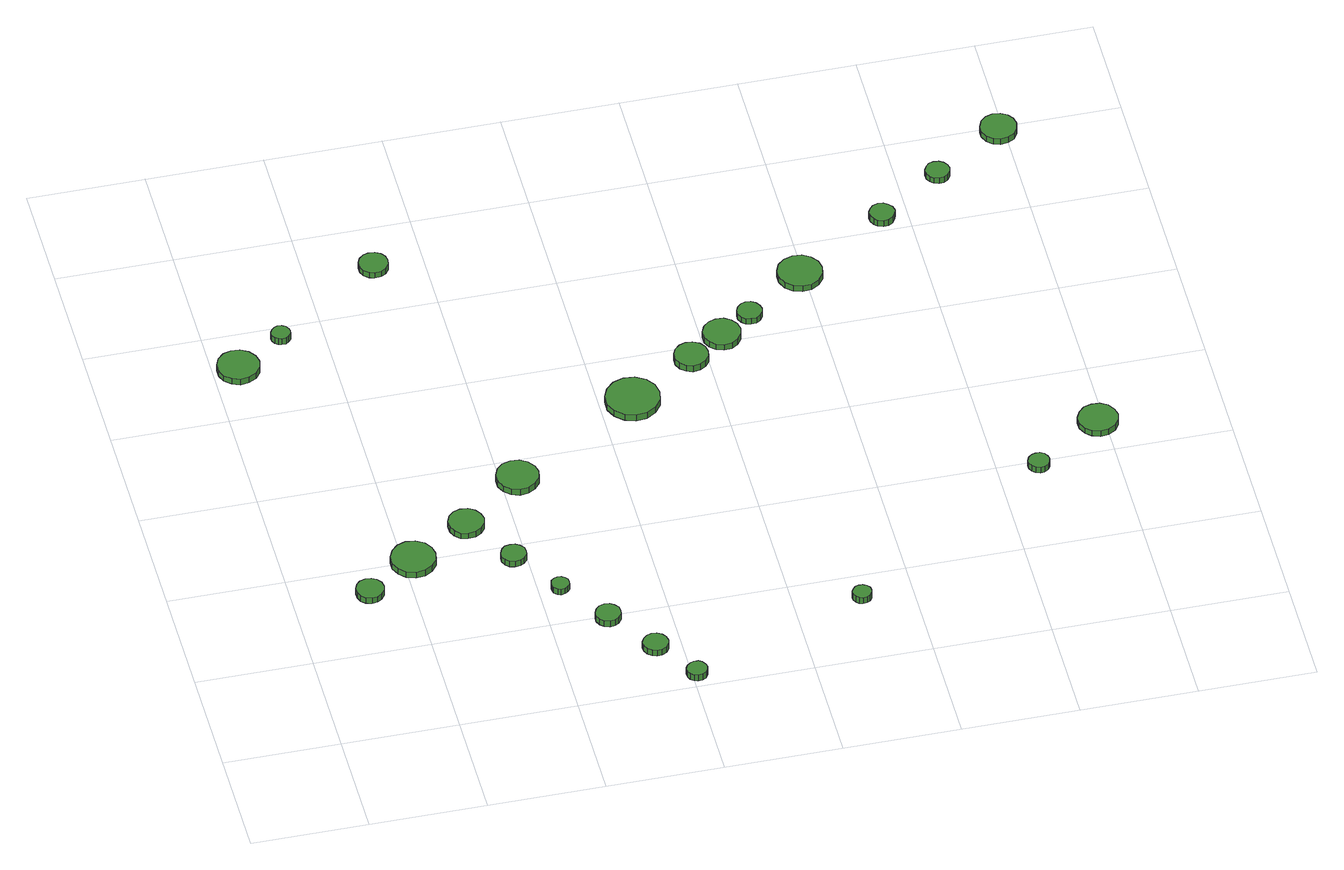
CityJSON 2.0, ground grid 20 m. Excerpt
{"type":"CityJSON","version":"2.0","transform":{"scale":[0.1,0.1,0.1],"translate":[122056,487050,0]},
"CityObjects":{
"tree1":{"type":"SolitaryVegetationObject","attributes":{"function":"something"},"geometry":[{"type":"MultiSurface","lod":"1","boundaries":[[[0,1,2,3,4,5,6,7,8,9,10,11,12,13,14]],[[15,16,17,18,19,20,21,22,23,24,25,26,27,28,29]],[[0,29,28,1]],[[1,28,27,2]],[[2,27,26,3]],[[3,26,25,4]],[[4,25,24,5]],[[5,24,23,6]],[[6,23,22,7]],[[7,22,21,8]],[[8,21,20,9]],[[9,20,19,10]],[[10,19,18,11]],[[11,18,17,12]],[[12,17,16,13]],[[13,16,15,14]],[[14,15,29,0]]]}]},
"tree2":{"type":"SolitaryVegetationObject","attributes":{"function":"something"},"geometry":[{"type":"MultiSurface","lod":"1","boundaries":[[[30,31,32,33,34,35,36,37,38,39,40,41,42,43,44]],[[45,46,47,48,49,50,51,52,53,54,55,56,57,58,59]],[[30,59,58,31]],[[31,58,57,32]],[[32,57,56,33]],[[33,56,55,34]],[[34,55,54,35]],[[35,54,53,36]],[[36,53,52,37]],[[37,52,51,38]],[[38,51,50,39]],[[39,50,49,40]],[[40,49,48,41]],[[41,48,47,42]],[[42,47,46,43]],[[43,46,45,44]],[[44,45,59,30]]]}]},
"tree3":{"type":"SolitaryVegetationObject","attributes":{"function":"something"},"geometry":[{"type":"MultiSurface","lod":"1","boundaries":[[[60,61,62,63,64,65,66,67,68,69,70,71,72,73,74]],[[75,76,77,78,79,80,81,82,83,84,85,86,87,88,89]],[[60,89,88,61]],[[61,88,87,62]],[[62,87,86,63]],[[63,86,85,64]],[[64,85,84,65]],[[65,84,83,66]],[[66,83,82,67]],[[67,82,81,68]],[[68,81,80,69]],[[69,80,79,70]],[[70,79,78,71]],[[71,78,77,72]],[[72,77,76,73]],[[73,76,75,74]],[[74,75,89,60]]]}]},
"tree4":{"type":"SolitaryVegetationObject","attributes":{"function":"something"},"geometry":[{"type":"MultiSurface","lod":"1","boundaries":[[[90,91,92,93,94,95,96,97,98,99,100,101,102,103,104]],[[105,106,107,108,109,110,111,112,113,114,115,116,117,118,119]],[[90,119,118,91]],[[91,118,117,92]],[[92,117,116,93]],[[93,116,115,94]],[[94,115,114,95]],[[95,114,113,96]],[[96,113,112,97]],[[97,112,111,98]],[[98,111,110,99]],[[99,110,109,100]],[[100,109,108,101]],[[101,108,107,102]],[[102,107,106,103]],[[103,106,105,104]],[[104,105,119,90]]]}]},
"tree5":{"type":"SolitaryVegetationObject","attributes":{"function":"something"},"geometry":[{"type":"MultiSurface","lod":"1","boundaries":[[[120,121,122,123,124,125,126,127,128,129,130,131,132,133,134]],[[135,136,137,138,139,140,141,142,143,144,145,146,147,148,149]],[[120,149,148,121]],[[121,148,147,122]],[[122,147,146,123]],[[123,146,145,124]],[[124,145,144,125]],[[125,144,143,126]],[[126,143,142,127]],[[127,142,141,128]],[[128,141,140,129]],[[129,140,139,130]],[[130,139,138,131]],[[131,138,137,132]],[[132,137,136,133]],[[133,136,135,134]],[[134,135,149,120]]]}]},
"tree6":{"type":"SolitaryVegetationObject","attributes":{"function":"something"},"geometry":[{"type":"MultiSurface","lod":"1","boundaries":[[[150,151,152,153,154,155,156,157,158,159,160,161,162,163,164]],[[165,166,167,168,169,170,171,172,173,174,175,176,177,178,179]],[[150,179,178,151]],[[151,178,177,152]],[[152,177,176,153]],[[153,176,175,154]],[[154,175,174,155]],[[155,174,173,156]],[[156,173,172,157]],[[157,172,171,158]],[[158,171,170,159]],[[159,170,169,160]],[[160,169,168,161]],[[161,168,167,162]],[[162,167,166,163]],[[163,166,165,164]],[[164,165,179,150]]]}]},
"tree7":{"type":"SolitaryVegetationObject","attributes":{"function":"something"},"geometry":[{"type":"MultiSurface","lod":"1","boundaries":[[[180,181,182,183,184,185,186,187,188,189,190,191,192,193,194]],[[195,196,197,198,199,200,201,202,203,204,205,206,207,208,209]],[[180,209,208,181]],[[181,208,207,182]],[[182,207,206,183]],[[183,206,205,184]],[[184,205,204,185]],[[185,204,203,186]],[[186,203,202,187]],[[187,202,201,188]],[[188,201,200,189]],[[189,200,199,190]],[[190,199,198,191]],[[191,198,197,192]],[[192,197,196,193]],[[193,196,195,194]],[[194,195,209,180]]]}]},
"tree8":{"type":"SolitaryVegetationObject","attributes":{"function":"something"},"geometry":[{"type":"MultiSurface","lod":"1","boundaries":[[[210,211,212,213,214,215,216,217,218,219,220,221,222,223,224]],[[225,226,227,228,229,230,231,232,233,234,235,236,237,238,239]],[[210,239,238,211]],[[211,238,237,212]],[[212,237,236,213]],[[213,236,235,214]],[[214,235,234,215]],[[215,234,233,216]],[[216,233,232,217]],[[217,232,231,218]],[[218,231,230,219]],[[219,230,229,220]],[[220,229,228,221]],[[221,228,227,222]],[[222,227,226,223]],[[223,226,225,224]],[[224,225,239,210]]]}]},
"tree9":{"type":"SolitaryVegetationObject","attributes":{"function":"something"},"geometry":[{"type":"MultiSurface","lod":"1","boundaries":[[[240,241,242,243,244,245,246,247,248,249,250,251,252,253,254]],[[255,256,257,258,259,260,261,262,263,264,265,266,267,268,269]],[[240,269,268,241]],[[241,268,267,242]],[[242,267,266,243]],[[243,266,265,244]],[[244,265,264,245]],[[245,264,263,246]],[[246,263,262,247]],[[247,262,261,248]],[[248,261,260,249]],[[249,260,259,250]],[[250,259,258,251]],[[251,258,257,252]],[[252,257,256,253]],[[253,256,255,254]],[[254,255,269,240]]]}]},
"tree10":{"type":"SolitaryVegetationObject","attributes":{"function":"something"},"geometry":[{"type":"MultiSurface","lod":"1","boundaries":[[[270,271,272,273,274,275,276,277,278,279,280,281,282,283,284]],[[285,286,287,288,289,290,291,292,293,294,295,296,297,298,299]],[[270,299,298,271]],[[271,298,297,272]],[[272,297,296,273]],[[273,296,295,274]],[[274,295,294,275]],[[275,294,293,276]],[[276,293,292,277]],[[277,292,291,278]],[[278,291,290,279]],[[279,290,289,280]],[[280,289,288,281]],[[281,288,287,282]],[[282,287,286,283]],[[283,286,285,284]],[[284,285,299,270]]]}]},
"tree11":{"type":"SolitaryVegetationObject","attributes":{"function":"something"},"geometry":[{"type":"MultiSurface","lod":"1","boundaries":[[[300,301,302,303,304,305,306,307,308,309,310,311,312,313,314]],[[315,316,317,318,319,320,321,322,323,324,325,326,327,328,329]],[[300,329,328,301]],[[301,328,327,302]],[[302,327,326,303]],[[303,326,325,304]],[[304,325,324,305]],[[305,324,323,306]],[[306,323,322,307]],[[307,322,321,308]],[[308,321,320,309]],[[309,320,319,310]],[[310,319,318,311]],[[311,318,317,312]],[[312,317,316,313]],[[313,316,315,314]],[[314,315,329,300]]]}]},
"tree12":{"type":"SolitaryVegetationObject","attributes":{"function":"something"},"geometry":[{"type":"MultiSurface","lod":"1","boundaries":[[[330,331,332,333,334,335,336,337,338,339,340,341,342,343,344]],[[345,346,347,348,349,350,351,352,353,354,355,356,357,358,359]],[[330,359,358,331]],[[331,358,357,332]],[[332,357,356,333]],[[333,356,355,334]],[[334,355,354,335]],[[335,354,353,336]],[[336,353,352,337]],[[337,352,351,338]],[[338,351,350,339]],[[339,350,349,340]],[[340,349,348,341]],[[341,348,347,342]],[[342,347,346,343]],[[343,346,345,344]],[[344,345,359,330]]]}]},
"tree13":{"type":"SolitaryVegetationObject","attributes":{"function":"something"},"geometry":[{"type":"MultiSurface","lod":"1","boundaries":[[[360,361,362,363,364,365,366,367,368,369,370,371,372,373,374]],[[375,376,377,378,379,380,381,382,383,384,385,386,387,388,389]],[[360,389,388,361]],[[361,388,387,362]],[[362,387,386,363]],[[363,386,385,364]],[[364,385,384,365]],[[365,384,383,366]],[[366,383,382,367]],[[367,382,381,368]],[[368,381,380,369]],[[369,380,379,370]],[[370,379,378,371]],[[371,378,377,372]],[[372,377,376,373]],[[373,376,375,374]],[[374,375,389,360]]]}]},
"tree14":{"type":"SolitaryVegetationObject","attributes":{"function":"something"},"geometry":[{"type":"MultiSurface","lod":"1","boundaries":[[[390,391,392,393,394,395,396,397,398,399,400,401,402,403,404]],[[405,406,407,408,409,410,411,412,413,414,415,416,417,418,419]],[[390,419,418,391]],[[391,418,417,392]],[[392,417,416,393]],[[393,416,415,394]],[[394,415,414,395]],[[395,414,413,396]],[[396,413,412,397]],[[397,412,411,398]],[[398,411,410,399]],[[399,410,409,400]],[[400,409,408,401]],[[401,408,407,402]],[[402,407,406,403]],[[403,406,405,404]],[[404,405,419,390]]]}]},
"tree15":{"type":"SolitaryVegetationObject","attributes":{"function":"something"},"geometry":[{"type":"MultiSurface","lod":"1","boundaries":[[[420,421,422,423,424,425,426,427,428,429,430,431,432,433,434]],[[435,436,437,438,439,440,441,442,443,444,445,446,447,448,449]],[[420,449,448,421]],[[421,448,447,422]],[[422,447,446,423]],[[423,446,445,424]],[[424,445,444,425]],[[425,444,443,426]],[[426,443,442,427]],[[427,442,441,428]],[[428,441,440,429]],[[429,440,439,430]],[[430,439,438,431]],[[431,438,437,432]],[[432,437,436,433]],[[433,436,435,434]],[[434,435,449,420]]]}]},
"tree16":{"type":"SolitaryVegetationObject","attributes":{"function":"something"},"geometry":[{"type":"MultiSurface","lod":"1","boundaries":[[[450,451,452,453,454,455,456,457,458,459,460,461,462,463,464]],[[465,466,467,468,469,470,471,472,473,474,475,476,477,478,479]],[[450,479,478,451]],[[451,478,477,452]],[[452,477,476,453]],[[453,476,475,454]],[[454,475,474,455]],[[455,474,473,456]],[[456,473,472,457]],[[457,472,471,458]],[[458,471,470,459]],[[459,470,469,460]],[[460,469,468,461]],[[461,468,467,462]],[[462,467,466,463]],[[463,466,465,464]],[[464,465,479,450]]]}]},
"tree17":{"type":"SolitaryVegetationObject","attributes":{"function":"something"},"geometry":[{"type":"MultiSurface","lod":"1","boundaries":[[[480,481,482,483,484,485,486,487,488,489,490,491,492,493,494]],[[495,496,497,498,499,500,501,502,503,504,505,506,507,508,509]],[[480,509,508,481]],[[481,508,507,482]],[[482,507,506,483]],[[483,506,505,484]],[[484,505,504,485]],[[485,504,503,486]],[[486,503,502,487]],[[487,502,501,488]],[[488,501,500,489]],[[489,500,499,490]],[[490,499,498,491]],[[491,498,497,492]],[[492,497,496,493]],[[493,496,495,494]],[[494,495,509,480]]]}]},
"tree18":{"type":"SolitaryVegetationObject","attributes":{"function":"something"},"geometry":[{"type":"MultiSurface","lod":"1","boundaries":[[[510,511,512,513,514,515,516,517,518,519,520,521,522,523,524]],[[525,526,527,528,529,530,531,532,533,534,535,536,537,538,539]],[[510,539,538,511]],[[511,538,537,512]],[[512,537,536,513]],[[513,536,535,514]],[[514,535,534,515]],[[515,534,533,516]],[[516,533,532,517]],[[517,532,531,518]],[[518,531,530,519]],[[519,530,529,520]],[[520,529,528,521]],[[521,528,527,522]],[[522,527,526,523]],[[523,526,525,524]],[[524,525,539,510]]]}]},
"tree19":{"type":"SolitaryVegetationObject","attributes":{"function":"something"},"geometry":[{"type":"MultiSurface","lod":"1","boundaries":[[[540,541,542,543,544,545,546,547,548,549,550,551,552,553,554]],[[555,556,557,558,559,560,561,562,563,564,565,566,567,568,569]],[[540,569,568,541]],[[541,568,567,542]],[[542,567,566,543]],[[543,566,565,544]],[[544,565,564,545]],[[545,564,563,546]],[[546,563,562,547]],[[547,562,561,548]],[[548,561,560,549]],[[549,560,559,550]],[[550,559,558,551]],[[551,558,557,552]],[[552,557,556,553]],[[553,556,555,554]],[[554,555,569,540]]]}]},
"tree20":{"type":"SolitaryVegetationObject","attributes":{"function":"something"},"geometry":[{"type":"MultiSurface","lod":"1","boundaries":[[[570,571,572,573,574,575,576,577,578,579,580,581,582,583,584]],[[585,586,587,588,589,590,591,592,593,594,595,596,597,598,599]],[[570,599,598,571]],[[571,598,597,572]],[[572,597,596,573]],[[573,596,595,574]],[[574,595,594,575]],[[575,594,593,576]],[[576,593,592,577]],[[577,592,591,578]],[[578,591,590,579]],[[579,590,589,580]],[[580,589,588,581]],[[581,588,587,582]],[[582,587,586,583]],[[583,586,585,584]],[[584,585,599,570]]]}]},
"tree21":{"type":"SolitaryVegetationObject","attributes":{"function":"something"},"geometry":[{"type":"MultiSurface","lod":"1","boundaries":[[[600,601,602,603,604,605,606,607,608,609,610,611,612,613,614]],[[615,616,617,618,619,620,621,622,623,624,625,626,627,628,629]],[[600,629,628,601]],[[601,628,627,602]],[[602,627,626,603]],[[603,626,625,604]],[[604,625,624,605]],[[605,624,623,606]],[[606,623,622,607]],[[607,622,621,608]],[[608,621,620,609]],[[609,620,619,610]],[[610,619,618,611]],[[611,618,617,612]],[[612,617,616,613]],[[613,616,615,614]],[[614,615,629,600]]]}]},
"tree22":{"type":"SolitaryVegetationObject","attributes":{"function":"something"},"geometry":[{"type":"MultiSurface","lod":"1","boundaries":[[[630,631,632,633,634,635,636,637,638,639,640,641,642,643,644]],[[645,646,647,648,649,650,651,652,653,654,655,656,657,658,659]],[[630,659,658,631]],[[631,658,657,632]],[[632,657,656,633]],[[633,656,655,634]],[[634,655,654,635]],[[635,654,653,636]],[[636,653,652,637]],[[637,652,651,638]],[[638,651,650,639]],[[639,650,649,640]],[[640,649,648,641]],[[641,648,647,642]],[[642,647,646,643]],[[643,646,645,644]],[[644,645,659,630]]]}]},
"tree23":{"type":"SolitaryVegetationObject","attributes":{"function":"something"},"geometry":[{"type":"MultiSurface","lod":"1","boundaries":[[[660,661,662,663,664,665,666,667,668,669,670,671,672,673,674]],[[675,676,677,678,679,680,681,682,683,684,685,686,687,688,689]],[[660,689,688,661]],[[661,688,687,662]],[[662,687,686,663]],[[663,686,685,664]],[[664,685,684,665]],[[665,684,683,666]],[[666,683,682,667]],[[667,682,681,668]],[[668,681,680,669]],[[669,680,679,670]],[[670,679,678,671]],[[671,678,677,672]],[[672,677,676,673]],[[673,676,675,674]],[[674,675,689,660]]]}]}
},
"vertices":[
[153,341,14],[151,351,14],[145,359,14],[137,364,14],[127,365,14],[117,362,14],[110,355,14],[106,346,14],[106,336,14],[110,326,14],[117,320,14],[127,317,14],[137,318,14],[145,323,14],[151,331,14],[151,331,2],[145,323,2],[137,318,2],[127,317,2],[117,320,2],[110,326,2],[106,336,2],[106,346,2],[110,355,2],[117,362,2],[127,365,2],[137,364,2],[145,359,2],[151,351,2],[153,341,2],
[77,910,20],[74,924,20],[65,936,20],[52,944,20],[37,945,20],[23,941,20],[12,931,20],[6,917,20],[6,902,20],[12,889,20],[23,879,20],[37,874,20],[52,876,20],[65,883,20],[74,895,20],[74,895,8],[65,883,8],[52,876,8],[37,874,8],[23,879,8],[12,889,8],[6,902,8],[6,917,8],[12,931,8],[23,941,8],[37,945,8],[52,944,8],[65,936,8],[74,924,8],[77,910,8],
[253,397,16],[250,412,16],[241,425,16],[227,433,16],[211,435,16],[196,430,16],[185,419,16],[178,405,16],[178,389,16],[185,375,16],[196,364,16],[211,359,16],[227,361,16],[241,369,16],[250,381,16],[250,381,3],[241,369,3],[227,361,3],[211,359,3],[196,364,3],[185,375,3],[178,389,3],[178,405,3],[185,419,3],[196,430,3],[211,435,3],[227,433,3],[241,425,3],[250,412,3],[253,397,3],
[144,974,16],[143,980,16],[139,986,16],[133,989,16],[126,990,16],[120,988,16],[115,983,16],[112,977,16],[112,970,16],[115,964,16],[120,960,16],[126,958,16],[133,958,16],[139,962,16],[143,967,16],[143,967,3],[139,962,3],[133,958,3],[126,958,3],[120,960,3],[115,964,3],[112,970,3],[112,977,3],[115,983,3],[120,988,3],[126,990,3],[133,989,3],[139,986,3],[143,980,3],[144,974,3],
[350,461,16],[347,473,16],[340,483,16],[329,490,16],[316,491,16],[304,487,16],[295,479,16],[290,467,16],[290,454,16],[295,443,16],[304,434,16],[316,431,16],[329,432,16],[340,438,16],[347,448,16],[347,448,4],[340,438,4],[329,432,4],[316,431,4],[304,434,4],[295,443,4],[290,454,4],[290,467,4],[295,479,4],[304,487,4],[316,491,4],[329,490,4],[340,483,4],[347,473,4],[350,461,4],
[399,368,16],[398,377,16],[392,384,16],[385,388,16],[376,389,16],[367,387,16],[361,381,16],[357,372,16],[357,363,16],[361,355,16],[367,349,16],[376,347,16],[385,348,16],[392,352,16],[398,359,16],[398,359,4],[392,352,4],[385,348,4],[376,347,4],[367,349,4],[361,355,4],[357,363,4],[357,372,4],[361,381,4],[367,387,4],[376,389,4],[385,388,4],[392,384,4],[398,377,4],[399,368,4],
[451,280,16],[450,286,16],[446,291,16],[441,294,16],[434,295,16],[428,293,16],[423,289,16],[421,283,16],[421,276,16],[423,271,16],[428,266,16],[434,264,16],[441,265,16],[446,268,16],[450,273,16],[450,273,4],[446,268,4],[441,265,4],[434,264,4],[428,266,4],[423,271,4],[421,276,4],[421,283,4],[423,289,4],[428,293,4],[434,295,4],[441,294,4],[446,291,4],[450,286,4],[451,280,4],
[517,191,17],[516,200,17],[510,207,17],[503,212,17],[494,213,17],[485,210,17],[479,204,17],[475,196,17],[475,187,17],[479,179,17],[485,173,17],[494,170,17],[503,171,17],[510,175,17],[516,183,17],[516,183,4],[510,175,4],[503,171,4],[494,170,4],[485,173,4],[479,179,4],[475,187,4],[475,196,4],[479,204,4],[485,210,4],[494,213,4],[503,212,4],[510,207,4],[516,200,4],[517,191,4],
[577,104,17],[575,113,17],[570,120,17],[562,125,17],[553,126,17],[545,123,17],[538,117,17],[534,109,17],[534,100,17],[538,92,17],[545,86,17],[553,83,17],[562,84,17],[570,88,17],[575,95,17],[575,95,5],[570,88,5],[562,84,5],[553,83,5],[545,86,5],[538,92,5],[534,100,5],[534,109,5],[538,117,5],[545,123,5],[553,126,5],[562,125,5],[570,120,5],[575,113,5],[577,104,5],
[462,545,21],[459,559,21],[450,571,21],[437,579,21],[422,580,21],[408,576,21],[397,566,21],[391,552,21],[391,537,21],[397,524,21],[408,514,21],[422,509,21],[437,511,21],[450,518,21],[459,530,21],[459,530,8],[450,518,8],[437,511,8],[422,509,8],[408,514,8],[397,524,8],[391,537,8],[391,552,8],[397,566,8],[408,576,8],[422,580,8],[437,579,8],[450,571,8],[459,559,8],[462,545,8],
[625,27,17],[623,34,17],[619,40,17],[613,44,17],[605,44,17],[599,42,17],[593,37,17],[590,31,17],[590,23,17],[593,17,17],[599,12,17],[605,10,17],[613,11,17],[619,14,17],[623,20,17],[623,20,4],[619,14,4],[613,11,4],[605,10,4],[599,12,4],[593,17,4],[590,23,4],[590,31,4],[593,37,4],[599,42,4],[605,44,4],[613,44,4],[619,40,4],[623,34,4],[625,27,4],
[339,1102,17],[337,1112,17],[331,1120,17],[322,1125,17],[311,1126,17],[302,1123,17],[294,1116,17],[290,1107,17],[290,1096,17],[294,1087,17],[302,1080,17],[311,1077,17],[322,1078,17],[331,1083,17],[337,1091,17],[337,1091,5],[331,1083,5],[322,1078,5],[311,1077,5],[302,1080,5],[294,1087,5],[290,1096,5],[290,1107,5],[294,1116,5],[302,1123,5],[311,1126,5],[322,1125,5],[331,1120,5],[337,1112,5],[339,1102,5],
[701,691,16],[697,710,16],[686,725,16],[669,735,16],[650,737,16],[632,731,16],[618,718,16],[610,701,16],[610,681,16],[618,664,16],[632,651,16],[650,645,16],[669,647,16],[686,657,16],[697,672,16],[697,672,3],[686,657,3],[669,647,3],[650,645,3],[632,651,3],[618,664,3],[610,681,3],[610,701,3],[618,718,3],[632,731,3],[650,737,3],[669,735,3],[686,725,3],[697,710,3],[701,691,3],
[929,143,19],[928,150,19],[924,155,19],[918,158,19],[911,159,19],[905,157,19],[900,152,19],[897,146,19],[897,140,19],[900,134,19],[905,129,19],[911,127,19],[918,128,19],[924,131,19],[928,136,19],[928,136,6],[924,131,6],[918,128,6],[911,127,6],[905,129,6],[900,134,6],[897,140,6],[897,146,6],[900,152,6],[905,157,6],[911,159,6],[918,158,6],[924,155,6],[928,150,6],[929,143,6],
[801,769,15],[799,781,15],[792,791,15],[781,797,15],[769,798,15],[758,794,15],[749,786,15],[744,775,15],[744,763,15],[749,752,15],[758,744,15],[769,740,15],[781,742,15],[792,748,15],[799,757,15],[799,757,2],[792,748,2],[781,742,2],[769,740,2],[758,744,2],[749,752,2],[744,763,2],[744,775,2],[749,786,2],[758,794,2],[769,798,2],[781,797,2],[792,791,2],[799,781,2],[801,769,2],
[866,810,15],[863,823,15],[855,834,15],[844,841,15],[830,842,15],[818,838,15],[808,829,15],[802,817,15],[802,803,15],[808,791,15],[818,782,15],[830,778,15],[844,779,15],[855,786,15],[863,797,15],[863,797,3],[855,786,3],[844,779,3],[830,778,3],[818,782,3],[808,791,3],[802,803,3],[802,817,3],[808,829,3],[818,838,3],[830,842,3],[844,841,3],[855,834,3],[863,823,3],[866,810,3],
[911,850,15],[909,858,15],[904,865,15],[897,870,15],[888,871,15],[879,868,15],[873,862,15],[869,854,15],[869,845,15],[873,837,15],[879,831,15],[888,829,15],[897,829,15],[904,834,15],[909,841,15],[909,841,3],[904,834,3],[897,829,3],[888,829,3],[879,831,3],[873,837,3],[869,845,3],[869,854,3],[873,862,3],[879,868,3],[888,871,3],[897,870,3],[904,865,3],[909,858,3],[911,850,3],
[1030,924,15],[1027,939,15],[1017,952,15],[1004,960,15],[988,961,15],[973,956,15],[961,946,15],[955,931,15],[955,916,15],[961,901,15],[973,891,15],[988,886,15],[1004,887,15],[1017,895,15],[1027,908,15],[1027,908,3],[1017,895,3],[1004,887,3],[988,886,3],[973,891,3],[961,901,3],[955,916,3],[955,931,3],[961,946,3],[973,956,3],[988,961,3],[1004,960,3],[1017,952,3],[1027,939,3],[1030,924,3],
[1287,385,18],[1285,393,18],[1281,399,18],[1274,403,18],[1267,403,18],[1260,401,18],[1254,396,18],[1251,389,18],[1251,382,18],[1254,375,18],[1260,370,18],[1267,367,18],[1274,368,18],[1281,372,18],[1285,378,18],[1285,378,6],[1281,372,6],[1274,368,6],[1267,367,6],[1260,370,6],[1254,375,6],[1251,382,6],[1251,389,6],[1254,396,6],[1260,401,6],[1267,403,6],[1274,403,6],[1281,399,6],[1285,393,6],[1287,385,6],
[1178,1030,15],[1176,1039,15],[1170,1046,15],[1163,1051,15],[1154,1052,15],[1145,1049,15],[1139,1043,15],[1135,1035,15],[1135,1026,15],[1139,1018,15],[1145,1012,15],[1154,1009,15],[1163,1010,15],[1170,1014,15],[1176,1022,15],[1176,1022,2],[1170,1014,2],[1163,1010,2],[1154,1009,2],[1145,1012,2],[1139,1018,2],[1135,1026,2],[1135,1035,2],[1139,1043,2],[1145,1049,2],[1154,1052,2],[1163,1051,2],[1170,1046,2],[1176,1039,2],[1178,1030,2],
[1421,465,17],[1418,478,17],[1410,490,17],[1398,497,17],[1384,498,17],[1370,494,17],[1360,484,17],[1354,472,17],[1354,458,17],[1360,445,17],[1370,436,17],[1384,431,17],[1398,433,17],[1410,440,17],[1418,451,17],[1418,451,5],[1410,440,5],[1398,433,5],[1384,431,5],[1370,436,5],[1360,445,5],[1354,458,5],[1354,472,5],[1360,484,5],[1370,494,5],[1384,498,5],[1398,497,5],[1410,490,5],[1418,478,5],[1421,465,5],
[1289,1109,15],[1287,1117,15],[1282,1124,15],[1275,1128,15],[1266,1129,15],[1258,1127,15],[1252,1121,15],[1248,1113,15],[1248,1104,15],[1252,1096,15],[1258,1091,15],[1266,1088,15],[1275,1089,15],[1282,1093,15],[1287,1100,15],[1287,1100,3],[1282,1093,3],[1275,1089,3],[1266,1088,3],[1258,1091,3],[1252,1096,3],[1248,1104,3],[1248,1113,3],[1252,1121,3],[1258,1127,3],[1266,1129,3],[1275,1128,3],[1282,1124,3],[1287,1117,3],[1289,1109,3],
[1421,1189,14],[1418,1202,14],[1411,1212,14],[1400,1218,14],[1387,1220,14],[1375,1216,14],[1365,1207,14],[1360,1195,14],[1360,1183,14],[1365,1171,14],[1375,1162,14],[1387,1158,14],[1400,1160,14],[1411,1166,14],[1418,1177,14],[1418,1177,1],[1411,1166,1],[1400,1160,1],[1387,1158,1],[1375,1162,1],[1365,1171,1],[1360,1183,1],[1360,1195,1],[1365,1207,1],[1375,1216,1],[1387,1220,1],[1400,1218,1],[1411,1212,1],[1418,1202,1],[1421,1189,1]
]}
